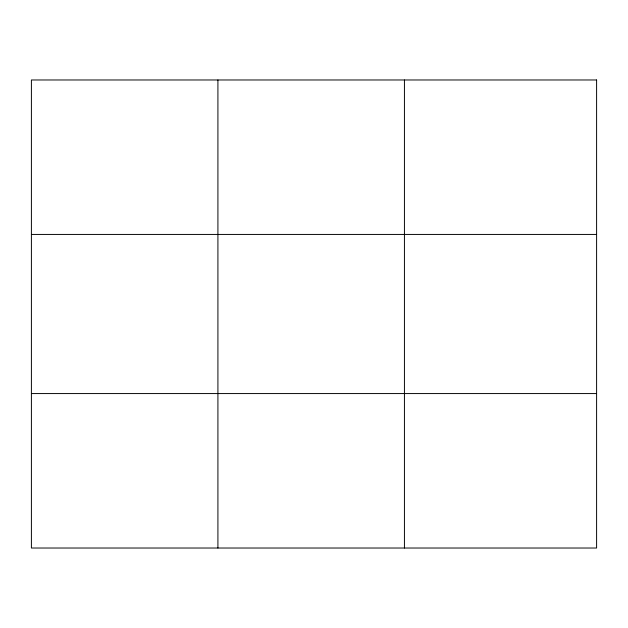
<?xml version="1.0" encoding="UTF-8"?>
<svg xmlns="http://www.w3.org/2000/svg" width="628" height="628" viewBox="0 0 628 628"><rect width="100%" height="100%" fill="white"/><g stroke="black" fill="none" stroke-linecap="round" stroke-linejoin="round"><path stroke-width="0.94" d="M217.916 79.976L217.916 548.024M404.432 79.976L404.432 548.024M31.4 234.432L596.6 234.432M31.4 393.568L596.6 393.568M596.6 79.976L596.6 548.024L31.4 548.024L31.4 79.976L596.6 79.976"/></g></svg>
